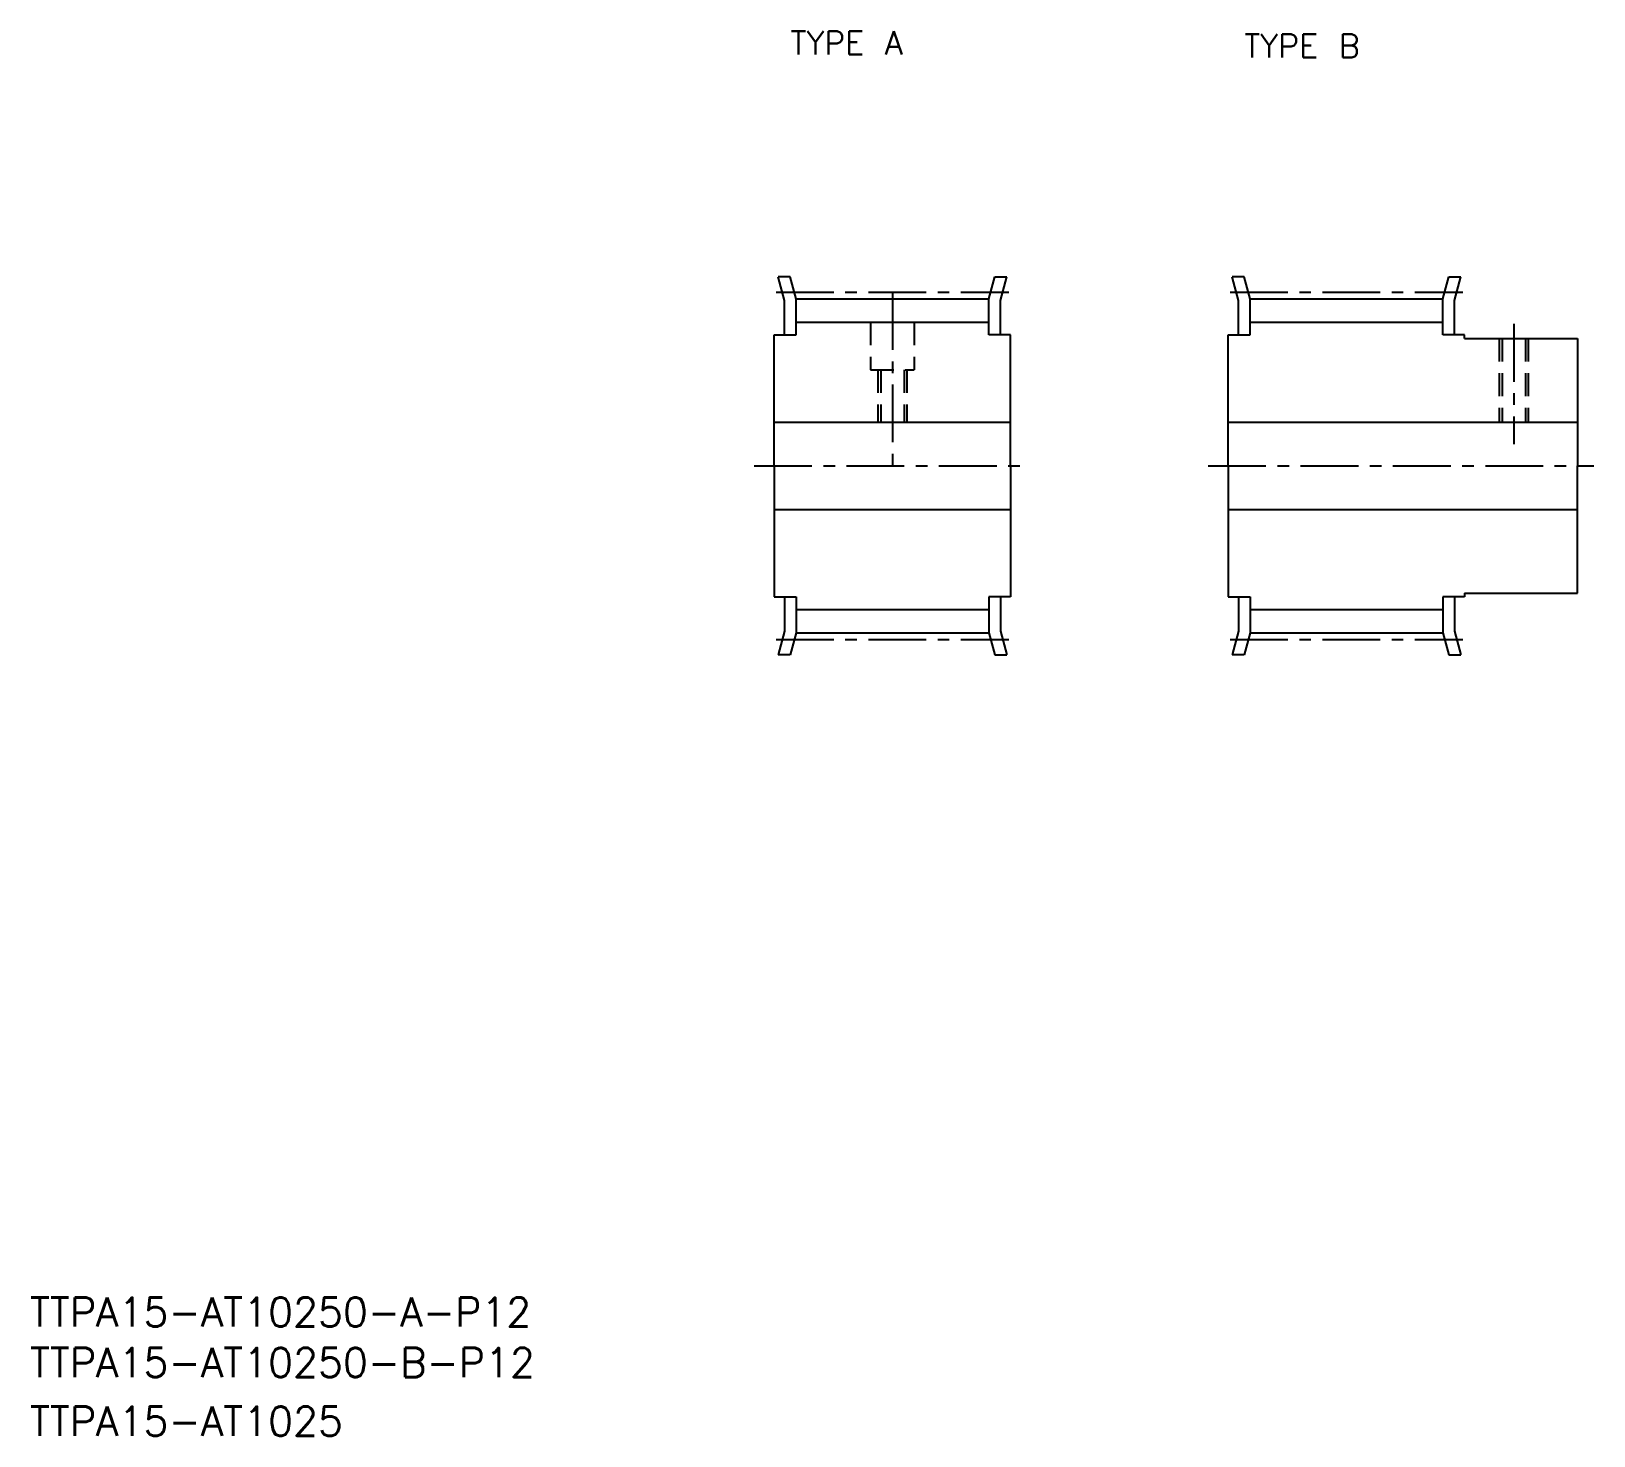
# Model space of a CAD drawing. Extents: x 10 to 225, y 10 to 203.
import ezdxf

# ---------------------------------------------------------------- set-up
doc = ezdxf.new("R2010")
doc.units = 0
doc.header["$LTSCALE"] = 0.25
doc.linetypes.add('CENTER', pattern=[50.8, 31.75, -6.35, 6.35, -6.35])
doc.linetypes.add('DASHED', pattern=[19.05, 12.7, -6.35])
doc.layers.get('0').update_dxf_attribs({"linetype": 'CONTINUOUS'})
doc.layers.add('CENTER', color=1, linetype='CENTER')
doc.styles.get("Standard").update_dxf_attribs({"font": 'txt.shx'})

msp = doc.modelspace()

# ---------------------------------------------------------------- linework, layer by layer
for p, q in [((113.73, 166.09), (112.86, 169.35)), ((114.51, 169.35), (112.86, 169.35)), ((115.33, 166.3), (114.51, 169.35)), ((141.83, 166.3), (142.65, 169.35)), ((142.65, 169.35), (144.3, 169.35)), ((143.43, 166.09), (144.3, 169.35)), ((176.16, 166.09), (175.29, 169.35)), ((176.95, 169.35), (175.29, 169.35)), ((177.76, 166.3), (176.95, 169.35)), ((204.26, 166.3), (205.08, 169.35)), ((205.08, 169.35), (206.74, 169.35)), ((205.86, 166.09), (206.74, 169.35)), ((113.73, 161.35), (113.73, 166.09)), ((115.33, 161.35), (115.33, 166.3)), ((115.33, 166.3), (141.83, 166.3)), ((141.83, 161.35), (141.83, 166.3)), ((143.43, 161.35), (143.43, 166.09)), ((176.16, 161.35), (176.16, 166.09)), ((177.76, 166.3), (204.26, 166.3)), ((177.76, 161.35), (177.76, 166.3)), ((204.26, 161.35), (204.26, 166.3)), ((205.86, 161.35), (205.86, 166.09)), ((112.33, 143.35), (112.33, 161.35)), ((112.33, 161.35), (115.33, 161.35)), ((115.33, 163.1), (141.83, 163.1)), ((144.83, 161.35), (141.83, 161.35)), ((144.83, 143.35), (144.83, 161.35)), ((174.76, 143.35), (174.76, 161.35)), ((174.76, 161.35), (177.76, 161.35)), ((177.76, 163.1), (204.26, 163.1)), ((207.26, 161.35), (204.26, 161.35)), ((207.26, 160.85), (207.26, 161.35)), ((207.26, 160.85), (222.76, 160.85)), ((222.76, 160.85), (222.76, 143.35)), ((112.33, 149.35), (144.83, 149.35)), ((174.76, 149.35), (222.76, 149.35)), ((112.33, 143.35), (112.33, 125.35)), ((144.83, 143.35), (144.83, 125.35)), ((174.76, 143.35), (174.76, 125.35)), ((222.76, 125.85), (222.76, 143.35)), ((112.33, 137.35), (144.83, 137.35)), ((174.76, 137.35), (222.76, 137.35)), ((112.33, 125.35), (115.33, 125.35)), ((113.73, 125.35), (113.73, 120.61)), ((115.33, 125.35), (115.33, 120.4)), ((141.83, 125.35), (141.83, 120.4)), ((144.83, 125.35), (141.83, 125.35)), ((143.43, 125.35), (143.43, 120.61)), ((174.76, 125.35), (177.76, 125.35)), ((176.16, 125.35), (176.16, 120.61)), ((177.76, 125.35), (177.76, 120.4)), ((204.26, 125.35), (204.26, 120.4)), ((207.26, 125.35), (204.26, 125.35)), ((205.86, 125.35), (205.86, 120.61)), ((207.26, 125.85), (222.76, 125.85)), ((207.26, 125.85), (207.26, 125.35)), ((115.33, 123.6), (141.83, 123.6)), ((177.76, 123.6), (204.26, 123.6)), ((113.73, 120.61), (112.86, 117.35)), ((115.33, 120.4), (114.51, 117.35)), ((115.33, 120.4), (141.83, 120.4)), ((141.83, 120.4), (142.65, 117.35)), ((143.43, 120.61), (144.3, 117.35)), ((176.16, 120.61), (175.29, 117.35)), ((177.76, 120.4), (176.95, 117.35)), ((177.76, 120.4), (204.26, 120.4)), ((204.26, 120.4), (205.08, 117.35)), ((205.86, 120.61), (206.74, 117.35)), ((114.51, 117.35), (112.86, 117.35)), ((142.65, 117.35), (144.3, 117.35)), ((176.95, 117.35), (175.29, 117.35)), ((205.08, 117.35), (206.74, 117.35))]:
    msp.add_line(p, q)
at = {"color": 3, "linetype": 'DASHED'}
for p, q in [((125.58, 163.1), (125.58, 156.55)), ((131.58, 163.1), (131.58, 156.55)), ((212.01, 160.85), (212.01, 149.35)), ((212.41, 160.85), (212.41, 149.35)), ((215.61, 160.85), (215.61, 149.35)), ((216.01, 160.85), (216.01, 149.35)), ((125.58, 156.55), (131.58, 156.55)), ((126.58, 156.55), (126.58, 149.35)), ((126.98, 156.55), (126.98, 149.35)), ((130.18, 156.55), (130.18, 149.35)), ((130.58, 156.55), (130.58, 149.35))]:
    msp.add_line(p, q, dxfattribs=at)
at = {"layer": 'CENTER'}
for p, q in [((112.58, 167.22), (144.58, 167.22)), ((128.58, 167.22), (128.58, 143.35)), ((175.01, 167.22), (207.01, 167.22)), ((214.01, 162.85), (214.01, 146.35)), ((109.58, 143.35), (147.58, 143.35)), ((172.01, 143.35), (225.01, 143.35)), ((112.58, 119.47), (144.58, 119.47)), ((175.01, 119.47), (207.01, 119.47))]:
    msp.add_line(p, q, dxfattribs=at)

# ---------------------------------------------------------------- texts
for s, height, p in [('TYPE A', 3.2, (114.56, 199.9)), ('TYPE B', 3.2, (176.97, 199.48)), ('TTPA15-AT10250-A-P12', 4, (10, 25)), ('TTPA15-AT10250-B-P12', 4, (10, 18.07)), ('TTPA15-AT1025', 4, (10, 10))]:
    msp.add_text(s, height=height).set_placement(p)

doc.saveas('drawing.dxf')
